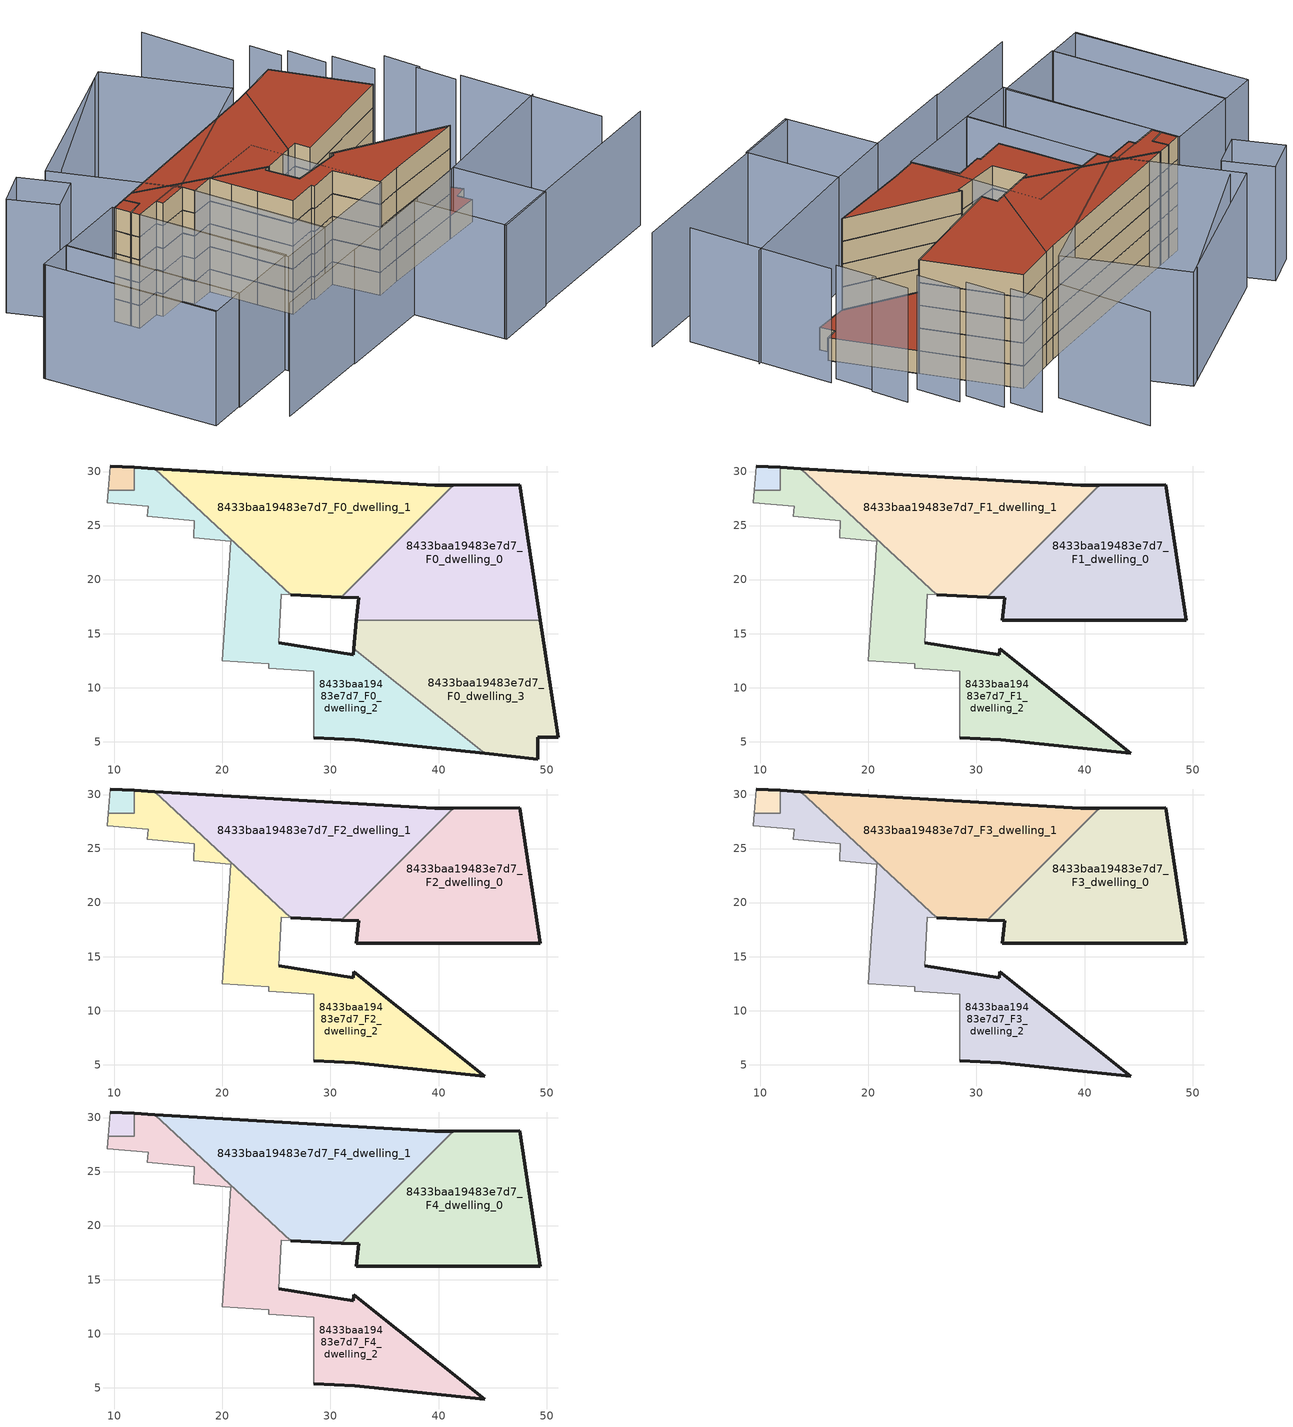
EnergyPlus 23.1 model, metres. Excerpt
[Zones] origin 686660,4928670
8433baa19483e7d7_F0_dwelling_0
 floor ground (EU_floor_Construction): 49.41,16.23 47.51,28.76 41.38,28.75 31.02,18.39 32.61,18.31 32.41,16.23 z0
 wall outside (EU_wall_Construction): 32.41,16.23 32.61,18.31 31.02,18.39 / 41.38,28.75 47.51,28.76 49.41,16.23 z0:3
 wall to 8433baa19483e7d7_F0_dwelling_3 (EU_wall_Construction): 49.41,16.23 32.41,16.23 z0:3
 wall to 8433baa19483e7d7_F0_dwelling_1 (EU_wall_Construction): 31.02,18.39 41.38,28.75 z0:3
8433baa19483e7d7_F0_dwelling_1
 floor ground (EU_floor_Construction): 31.02,18.39 41.38,28.75 39.66,28.74 13.75,30.27 26.31,18.6 z0
 wall outside (EU_wall_Construction): 31.02,18.39 26.31,18.6 / 13.75,30.27 39.66,28.74 41.38,28.75 z0:3
 wall to 8433baa19483e7d7_F0_dwelling_2 (EU_wall_Construction): 26.31,18.6 13.75,30.27 z0:3
8433baa19483e7d7_F0_dwelling_2
 floor ground (EU_floor_Construction): 44.27,3.9 32.15,13.6 32.1,13.06 25.22,14.15 25.43,18.64 26.31,18.6 13.75,30.27 11.84,30.38 11.84,28.29 9.45,28.29 9.36,27.11 13.13,26.77 13.06,25.85 17.41,25.46 17.34,23.88 20.77,23.55 20.57,20.73 20.32,17.23 19.98,12.49 24.3,12.23 24.28,11.79 28.47,11.54 28.47,5.37 32.25,5.15 z0
 wall outside (EU_wall_Construction): 11.84,30.38 13.75,30.27 / 25.22,14.15 32.1,13.06 32.15,13.6 / 44.27,3.9 32.25,5.15 28.47,5.37 z0:3
 wall adiabatic (EU_wall_Construction): 26.31,18.6 25.43,18.64 25.22,14.15 / 28.47,5.37 28.47,11.54 24.28,11.79 24.3,12.23 19.98,12.49 20.32,17.23 20.57,20.73 20.77,23.55 17.34,23.88 17.41,25.46 13.06,25.85 13.13,26.77 9.36,27.11 9.45,28.29 z0:3
 wall to 8433baa19483e7d7_F0_circulation (EU_wall_Construction): 9.45,28.29 11.84,28.29 11.84,30.38 z0:3
 wall to 8433baa19483e7d7_F0_dwelling_3 (EU_wall_Construction): 32.15,13.6 44.27,3.9 z0:3
8433baa19483e7d7_F0_dwelling_3
 floor ground (EU_floor_Construction): 49.18,3.39 49.18,5.39 51.06,5.39 49.41,16.23 32.41,16.23 32.15,13.6 44.27,3.9 z0
 wall outside (EU_wall_Construction): 32.15,13.6 32.41,16.23 / 49.41,16.23 51.06,5.39 49.18,5.39 49.18,3.39 44.27,3.9 z0:3
 roof outside (EU_roof_Construction): 49.41,16.23 51.06,5.39 49.18,5.39 49.18,3.39 44.27,3.9 32.15,13.6 32.41,16.23 z3
8433baa19483e7d7_F0_circulation
 floor ground (EU_floor_Construction): 11.84,28.29 11.84,30.38 9.62,30.51 9.45,28.29 z0
 wall outside (EU_wall_Construction): 9.62,30.51 11.84,30.38 z0:3
 wall adiabatic (EU_wall_Construction): 9.45,28.29 9.62,30.51 z0:3
8433baa19483e7d7_F1_dwelling_0
 floor to 8433baa19483e7d7_F0_dwelling_0 (EU_floor_Construction): 49.41,16.23 47.51,28.76 41.38,28.75 31.02,18.39 32.61,18.31 32.41,16.23 z3
 wall outside (EU_wall_Construction): 41.38,28.75 47.51,28.76 49.41,16.23 32.41,16.23 32.61,18.31 31.02,18.39 z3:6
 wall to 8433baa19483e7d7_F1_dwelling_1 (EU_wall_Construction): 31.02,18.39 41.38,28.75 z3:6
8433baa19483e7d7_F1_dwelling_1
 floor to 8433baa19483e7d7_F0_dwelling_1 (EU_floor_Construction): 31.02,18.39 41.38,28.75 39.66,28.74 13.75,30.27 26.31,18.6 z3
 wall outside (EU_wall_Construction): 31.02,18.39 26.31,18.6 / 13.75,30.27 39.66,28.74 41.38,28.75 z3:6
 wall to 8433baa19483e7d7_F1_dwelling_2 (EU_wall_Construction): 26.31,18.6 13.75,30.27 z3:6
8433baa19483e7d7_F1_dwelling_2
 floor to 8433baa19483e7d7_F0_dwelling_2 (EU_floor_Construction): 44.27,3.9 32.15,13.6 32.1,13.06 25.22,14.15 25.43,18.64 26.31,18.6 13.75,30.27 11.84,30.38 11.84,28.29 9.45,28.29 9.36,27.11 13.13,26.77 13.06,25.85 17.41,25.46 17.34,23.88 20.77,23.55 20.57,20.73 20.32,17.23 19.98,12.49 24.3,12.23 24.28,11.79 28.47,11.54 28.47,5.37 32.25,5.15 z3
 wall outside (EU_wall_Construction): 11.84,30.38 13.75,30.27 / 25.22,14.15 32.1,13.06 32.15,13.6 44.27,3.9 32.25,5.15 28.47,5.37 z3:6
 wall adiabatic (EU_wall_Construction): 26.31,18.6 25.43,18.64 25.22,14.15 / 28.47,5.37 28.47,11.54 24.28,11.79 24.3,12.23 19.98,12.49 20.32,17.23 20.57,20.73 20.77,23.55 17.34,23.88 17.41,25.46 13.06,25.85 13.13,26.77 9.36,27.11 9.45,28.29 z3:6
 wall to 8433baa19483e7d7_F1_circulation (EU_wall_Construction): 9.45,28.29 11.84,28.29 11.84,30.38 z3:6
8433baa19483e7d7_F1_circulation
 floor to 8433baa19483e7d7_F0_circulation (EU_floor_Construction): 11.84,28.29 11.84,30.38 9.62,30.51 9.45,28.29 z3
 wall outside (EU_wall_Construction): 9.62,30.51 11.84,30.38 z3:6
 wall adiabatic (EU_wall_Construction): 9.45,28.29 9.62,30.51 z3:6
8433baa19483e7d7_F2_dwelling_0
 floor to 8433baa19483e7d7_F1_dwelling_0 (EU_floor_Construction): 49.41,16.23 47.51,28.76 41.38,28.75 31.02,18.39 32.61,18.31 32.41,16.23 z6
 wall outside (EU_wall_Construction): 41.38,28.75 47.51,28.76 49.41,16.23 32.41,16.23 32.61,18.31 31.02,18.39 z6:9
 wall to 8433baa19483e7d7_F2_dwelling_1 (EU_wall_Construction): 31.02,18.39 41.38,28.75 z6:9
8433baa19483e7d7_F2_dwelling_1
 floor to 8433baa19483e7d7_F1_dwelling_1 (EU_floor_Construction): 31.02,18.39 41.38,28.75 39.66,28.74 13.75,30.27 26.31,18.6 z6
 wall outside (EU_wall_Construction): 31.02,18.39 26.31,18.6 / 13.75,30.27 39.66,28.74 41.38,28.75 z6:9
 wall to 8433baa19483e7d7_F2_dwelling_2 (EU_wall_Construction): 26.31,18.6 13.75,30.27 z6:9
8433baa19483e7d7_F2_dwelling_2
 floor to 8433baa19483e7d7_F1_dwelling_2 (EU_floor_Construction): 44.27,3.9 32.15,13.6 32.1,13.06 25.22,14.15 25.43,18.64 26.31,18.6 13.75,30.27 11.84,30.38 11.84,28.29 9.45,28.29 9.36,27.11 13.13,26.77 13.06,25.85 17.41,25.46 17.34,23.88 20.77,23.55 20.57,20.73 20.32,17.23 19.98,12.49 24.3,12.23 24.28,11.79 28.47,11.54 28.47,5.37 32.25,5.15 z6
 wall outside (EU_wall_Construction): 11.84,30.38 13.75,30.27 / 25.22,14.15 32.1,13.06 32.15,13.6 44.27,3.9 32.25,5.15 28.47,5.37 z6:9
 wall adiabatic (EU_wall_Construction): 26.31,18.6 25.43,18.64 25.22,14.15 / 28.47,5.37 28.47,11.54 24.28,11.79 24.3,12.23 19.98,12.49 20.32,17.23 20.57,20.73 20.77,23.55 17.34,23.88 17.41,25.46 13.06,25.85 13.13,26.77 9.36,27.11 9.45,28.29 z6:9
 wall to 8433baa19483e7d7_F2_circulation (EU_wall_Construction): 9.45,28.29 11.84,28.29 11.84,30.38 z6:9
8433baa19483e7d7_F2_circulation
 floor to 8433baa19483e7d7_F1_circulation (EU_floor_Construction): 11.84,28.29 11.84,30.38 9.62,30.51 9.45,28.29 z6
 wall outside (EU_wall_Construction): 9.62,30.51 11.84,30.38 z6:9
 wall adiabatic (EU_wall_Construction): 9.45,28.29 9.62,30.51 z6:9
8433baa19483e7d7_F3_dwelling_0
 floor to 8433baa19483e7d7_F2_dwelling_0 (EU_floor_Construction): 49.41,16.23 47.51,28.76 41.38,28.75 31.02,18.39 32.61,18.31 32.41,16.23 z9
 wall outside (EU_wall_Construction): 41.38,28.75 47.51,28.76 49.41,16.23 32.41,16.23 32.61,18.31 31.02,18.39 z9:12
 wall to 8433baa19483e7d7_F3_dwelling_1 (EU_wall_Construction): 31.02,18.39 41.38,28.75 z9:12
8433baa19483e7d7_F3_dwelling_1
 floor to 8433baa19483e7d7_F2_dwelling_1 (EU_floor_Construction): 31.02,18.39 41.38,28.75 39.66,28.74 13.75,30.27 26.31,18.6 z9
 wall outside (EU_wall_Construction): 31.02,18.39 26.31,18.6 / 13.75,30.27 39.66,28.74 41.38,28.75 z9:12
 wall to 8433baa19483e7d7_F3_dwelling_2 (EU_wall_Construction): 26.31,18.6 13.75,30.27 z9:12
8433baa19483e7d7_F3_dwelling_2
 floor to 8433baa19483e7d7_F2_dwelling_2 (EU_floor_Construction): 44.27,3.9 32.15,13.6 32.1,13.06 25.22,14.15 25.43,18.64 26.31,18.6 13.75,30.27 11.84,30.38 11.84,28.29 9.45,28.29 9.36,27.11 13.13,26.77 13.06,25.85 17.41,25.46 17.34,23.88 20.77,23.55 20.57,20.73 20.32,17.23 19.98,12.49 24.3,12.23 24.28,11.79 28.47,11.54 28.47,5.37 32.25,5.15 z9
 wall outside (EU_wall_Construction): 11.84,30.38 13.75,30.27 / 25.22,14.15 32.1,13.06 32.15,13.6 44.27,3.9 32.25,5.15 28.47,5.37 z9:12
 wall adiabatic (EU_wall_Construction): 26.31,18.6 25.43,18.64 25.22,14.15 / 28.47,5.37 28.47,11.54 24.28,11.79 24.3,12.23 19.98,12.49 20.32,17.23 20.57,20.73 20.77,23.55 17.34,23.88 17.41,25.46 13.06,25.85 13.13,26.77 9.36,27.11 9.45,28.29 z9:12
 wall to 8433baa19483e7d7_F3_circulation (EU_wall_Construction): 9.45,28.29 11.84,28.29 11.84,30.38 z9:12
8433baa19483e7d7_F3_circulation
 floor to 8433baa19483e7d7_F2_circulation (EU_floor_Construction): 11.84,28.29 11.84,30.38 9.62,30.51 9.45,28.29 z9
 wall outside (EU_wall_Construction): 9.62,30.51 11.84,30.38 z9:12
 wall adiabatic (EU_wall_Construction): 9.45,28.29 9.62,30.51 z9:12
8433baa19483e7d7_F4_dwelling_0
 floor to 8433baa19483e7d7_F3_dwelling_0 (EU_floor_Construction): 49.41,16.23 47.51,28.76 41.38,28.75 31.02,18.39 32.61,18.31 32.41,16.23 z12
 wall outside (EU_wall_Construction): 41.38,28.75 47.51,28.76 49.41,16.23 32.41,16.23 32.61,18.31 31.02,18.39 z12:15
 wall to 8433baa19483e7d7_F4_dwelling_1 (EU_wall_Construction): 31.02,18.39 41.38,28.75 z12:15
 roof outside (EU_roof_Construction): 47.51,28.76 49.41,16.23 32.41,16.23 32.61,18.31 31.02,18.39 41.38,28.75 z15
8433baa19483e7d7_F4_dwelling_1
 floor to 8433baa19483e7d7_F3_dwelling_1 (EU_floor_Construction): 31.02,18.39 41.38,28.75 39.66,28.74 13.75,30.27 26.31,18.6 z12
 wall outside (EU_wall_Construction): 31.02,18.39 26.31,18.6 / 13.75,30.27 39.66,28.74 41.38,28.75 z12:15
 wall to 8433baa19483e7d7_F4_dwelling_2 (EU_wall_Construction): 26.31,18.6 13.75,30.27 z12:15
 roof outside (EU_roof_Construction): 41.38,28.75 31.02,18.39 26.31,18.6 13.75,30.27 39.66,28.74 z15
8433baa19483e7d7_F4_dwelling_2
 floor to 8433baa19483e7d7_F3_dwelling_2 (EU_floor_Construction): 44.27,3.9 32.15,13.6 32.1,13.06 25.22,14.15 25.43,18.64 26.31,18.6 13.75,30.27 11.84,30.38 11.84,28.29 9.45,28.29 9.36,27.11 13.13,26.77 13.06,25.85 17.41,25.46 17.34,23.88 20.77,23.55 20.57,20.73 20.32,17.23 19.98,12.49 24.3,12.23 24.28,11.79 28.47,11.54 28.47,5.37 32.25,5.15 z12
 wall outside (EU_wall_Construction): 11.84,30.38 13.75,30.27 / 25.22,14.15 32.1,13.06 32.15,13.6 44.27,3.9 32.25,5.15 28.47,5.37 z12:15
 wall adiabatic (EU_wall_Construction): 26.31,18.6 25.43,18.64 25.22,14.15 / 28.47,5.37 28.47,11.54 24.28,11.79 24.3,12.23 19.98,12.49 20.32,17.23 20.57,20.73 20.77,23.55 17.34,23.88 17.41,25.46 13.06,25.85 13.13,26.77 9.36,27.11 9.45,28.29 z12:15
 wall to 8433baa19483e7d7_F4_circulation (EU_wall_Construction): 9.45,28.29 11.84,28.29 11.84,30.38 z12:15
 roof outside (EU_roof_Construction): 32.15,13.6 44.27,3.9 32.25,5.15 28.47,5.37 28.47,11.54 24.28,11.79 24.3,12.23 19.98,12.49 20.32,17.23 20.57,20.73 20.77,23.55 17.34,23.88 17.41,25.46 13.06,25.85 13.13,26.77 9.36,27.11 9.45,28.29 11.84,28.29 11.84,30.38 13.75,30.27 26.31,18.6 25.43,18.64 25.22,14.15 32.1,13.06 z15
8433baa19483e7d7_F4_circulation
 floor to 8433baa19483e7d7_F3_circulation (EU_floor_Construction): 11.84,28.29 11.84,30.38 9.62,30.51 9.45,28.29 z12
 wall outside (EU_wall_Construction): 9.62,30.51 11.84,30.38 z12:15
 wall adiabatic (EU_wall_Construction): 9.45,28.29 9.62,30.51 z12:15
 roof outside (EU_roof_Construction): 11.84,30.38 11.84,28.29 9.45,28.29 9.62,30.51 z15
shading: 12.39,1.04 26.73,-0.2 / 34.89,-0.7 55.2,-1.46 / -2.38,2.31 12.51,1.09 / 53.75,-10.99 55.75,8.05 / 54.65,8.18 55.24,13.49 / 55.52,13.17 56.16,18.05 / -6.26,31.79 -7.85,9.13 / 25.27,-12.05 56.78,-14.43 / 52.85,17.68 53.54,23.41 / 51.91,23.5 52.52,28.66 / 51.18,28.82 51.69,33.1 / 47.73,33.36 49.25,45.77 / 37.01,45.97 15.29,39.92 / 35.31,-0.72 34.52,-12.93 / 34.52,-12.93 25.25,-12.33 / 25.25,-12.33 26.04,-0.12 / 26.04,-0.12 35.31,-0.72 / 15.71,6.42 17.34,23.88 / 17.34,23.88 30.09,22.69 / 30.09,22.69 28.46,5.23 / 28.46,5.23 15.71,6.42 / 9.36,27.11 17.57,26.37 / 17.57,26.37 15.77,6.42 / 15.77,6.42 7.56,7.16 / 7.56,7.16 9.36,27.11 / -0.99,31.6 -2.77,8.66 / -2.77,8.66 -8.02,9.07 / -8.02,9.07 -6.24,32.01 / -6.24,32.01 -0.99,31.6 / 9.64,30.73 7.88,7.67 / 7.88,7.67 -2.83,8.49 / -2.83,8.49 -1.07,31.54 / -1.07,31.54 9.64,30.73 / 14.25,41.51 38.48,46.26 / 38.48,46.26 41.58,30.46 / 41.58,30.46 17.35,25.71 / 17.35,25.71 14.25,41.51 / 11.36,43.87 12.78,37.57 / 12.78,37.57 7.55,36.39 / 7.55,36.39 6.13,42.69 / 6.13,42.69 11.36,43.87 z0:15
[Building]
EU S2 Campaign: North Axis=0; Terrain=City; Solar Distribution=FullExterior
[Site:Location]
Bologna: Latitude=44.5; Longitude=11.25; Time Zone=1; Elevation=37
[SizingPeriod:WeatherFileDays]
AnnualSizingPeriod: Begin Month=1; Begin Day of Month=1; End Month=12; End Day of Month=31; Day of Week for Start Day=Monday; Use Weather File Daylight Saving Period=No; Use Weather File Rain and Snow Indicators=No
[MATERIAL]
EU_InternalMass_Material: Roughness=MediumRough; Thickness=0.1; Conductivity=1; Density=1800; Specific Heat=900; Thermal Absorptance=0.9; Solar Absorptance=0.7; Visible Absorptance=0.7
[MATERIAL:NOMASS] Roughness=MediumRough; Thermal Absorptance=0.9; Solar Absorptance=0.7; Visible Absorptance=0.7
Name | Thermal Resistance
EU_wall_NoMass | 0.905828
EU_roof_NoMass | 0.37593
EU_floor_NoMass | 0.67114
[CONSTRUCTION]
EU_wall_Construction: EU_wall_NoMass
EU_roof_Construction: EU_roof_NoMass
EU_floor_Construction: EU_floor_NoMass
EU_InternalMass_Construction: EU_InternalMass_Material
[ZONE] Type=1; Multiplier=1; Ceiling Height=autocalculate; Floor Area=autocalculate; Part of Total Floor Area=Yes
Name | Volume
8433baa19483e7d7_F0_dwelling_0 | 484.575
8433baa19483e7d7_F1_dwelling_0; 8433baa19483e7d7_F2_dwelling_0; 8433baa19483e7d7_F3_dwelling_0; 8433baa19483e7d7_F4_dwelling_0 | 484.576
8433baa19483e7d7_F0_dwelling_1; 8433baa19483e7d7_F1_dwelling_1; 8433baa19483e7d7_F2_dwelling_1; 8433baa19483e7d7_F3_dwelling_1; 8433baa19483e7d7_F4_dwelling_1 | 527.068
8433baa19483e7d7_F0_dwelling_2 | 487.222
8433baa19483e7d7_F1_dwelling_2; 8433baa19483e7d7_F2_dwelling_2; 8433baa19483e7d7_F3_dwelling_2; 8433baa19483e7d7_F4_dwelling_2 | 487.22
8433baa19483e7d7_F0_dwelling_3 | 490.726
8433baa19483e7d7_F0_circulation; 8433baa19483e7d7_F1_circulation; 8433baa19483e7d7_F2_circulation; 8433baa19483e7d7_F3_circulation; 8433baa19483e7d7_F4_circulation | 14.9685
[INTERNALMASS] Construction=EU_InternalMass_Construction
Name | Zone or ZoneList | Surface Area
8433baa19483e7d7_F0_dwelling_0_EU_InternalMass | 8433baa19483e7d7_F0_dwelling_0 | 161.532
8433baa19483e7d7_F0_dwelling_1_EU_InternalMass | 8433baa19483e7d7_F0_dwelling_1 | 162.952
8433baa19483e7d7_F0_dwelling_2_EU_InternalMass | 8433baa19483e7d7_F0_dwelling_2 | 162.399
8433baa19483e7d7_F0_dwelling_3_EU_InternalMass | 8433baa19483e7d7_F0_dwelling_3 | 163.574
8433baa19483e7d7_F1_dwelling_0_EU_InternalMass | 8433baa19483e7d7_F1_dwelling_0 | 215.794
8433baa19483e7d7_F1_dwelling_1_EU_InternalMass | 8433baa19483e7d7_F1_dwelling_1 | 215.604
8433baa19483e7d7_F1_dwelling_2_EU_InternalMass | 8433baa19483e7d7_F1_dwelling_2 | 219.736
8433baa19483e7d7_F2_dwelling_0_EU_InternalMass | 8433baa19483e7d7_F2_dwelling_0 | 215.794
8433baa19483e7d7_F2_dwelling_1_EU_InternalMass | 8433baa19483e7d7_F2_dwelling_1 | 215.604
8433baa19483e7d7_F2_dwelling_2_EU_InternalMass | 8433baa19483e7d7_F2_dwelling_2 | 219.736
8433baa19483e7d7_F3_dwelling_0_EU_InternalMass | 8433baa19483e7d7_F3_dwelling_0 | 215.794
8433baa19483e7d7_F3_dwelling_1_EU_InternalMass | 8433baa19483e7d7_F3_dwelling_1 | 215.604
8433baa19483e7d7_F3_dwelling_2_EU_InternalMass | 8433baa19483e7d7_F3_dwelling_2 | 219.736
8433baa19483e7d7_F4_dwelling_0_EU_InternalMass | 8433baa19483e7d7_F4_dwelling_0 | 215.794
8433baa19483e7d7_F4_dwelling_1_EU_InternalMass | 8433baa19483e7d7_F4_dwelling_1 | 215.604
8433baa19483e7d7_F4_dwelling_2_EU_InternalMass | 8433baa19483e7d7_F4_dwelling_2 | 219.736
[OTHEREQUIPMENT] Fuel Type=Electricity; Design Level Calculation Method=Watts/Area; Power per Zone Floor Area=1; Fraction Latent=0; Fraction Radiant=0; Fraction Lost=0; Carbon Dioxide Generation Rate=0; EndUse Subcategory=EU_Step8_InternalGains
Name | Zone or ZoneList or Space or SpaceList | Schedule
EU_Step8_InternalGain_8433baa19483e7d7_F0_dwelling_0_f000 | 8433baa19483e7d7_F0_dwelling_0 | EU_Step8_GainSchedule_8433baa19483e7d7_F0_dwelling_0_f000
EU_Step8_InternalGain_8433baa19483e7d7_F0_dwelling_1_f000 | 8433baa19483e7d7_F0_dwelling_1 | EU_Step8_GainSchedule_8433baa19483e7d7_F0_dwelling_1_f000
EU_Step8_InternalGain_8433baa19483e7d7_F0_dwelling_2_f000 | 8433baa19483e7d7_F0_dwelling_2 | EU_Step8_GainSchedule_8433baa19483e7d7_F0_dwelling_2_f000
EU_Step8_InternalGain_8433baa19483e7d7_F0_dwelling_3_f000 | 8433baa19483e7d7_F0_dwelling_3 | EU_Step8_GainSchedule_8433baa19483e7d7_F0_dwelling_3_f000
EU_Step8_InternalGain_8433baa19483e7d7_F1_dwelling_0_f000 | 8433baa19483e7d7_F1_dwelling_0 | EU_Step8_GainSchedule_8433baa19483e7d7_F1_dwelling_0_f000
EU_Step8_InternalGain_8433baa19483e7d7_F1_dwelling_1_f000 | 8433baa19483e7d7_F1_dwelling_1 | EU_Step8_GainSchedule_8433baa19483e7d7_F1_dwelling_1_f000
EU_Step8_InternalGain_8433baa19483e7d7_F1_dwelling_2_f000 | 8433baa19483e7d7_F1_dwelling_2 | EU_Step8_GainSchedule_8433baa19483e7d7_F1_dwelling_2_f000
EU_Step8_InternalGain_8433baa19483e7d7_F2_dwelling_0_f000 | 8433baa19483e7d7_F2_dwelling_0 | EU_Step8_GainSchedule_8433baa19483e7d7_F2_dwelling_0_f000
EU_Step8_InternalGain_8433baa19483e7d7_F2_dwelling_1_f000 | 8433baa19483e7d7_F2_dwelling_1 | EU_Step8_GainSchedule_8433baa19483e7d7_F2_dwelling_1_f000
EU_Step8_InternalGain_8433baa19483e7d7_F2_dwelling_2_f000 | 8433baa19483e7d7_F2_dwelling_2 | EU_Step8_GainSchedule_8433baa19483e7d7_F2_dwelling_2_f000
EU_Step8_InternalGain_8433baa19483e7d7_F3_dwelling_0_f000 | 8433baa19483e7d7_F3_dwelling_0 | EU_Step8_GainSchedule_8433baa19483e7d7_F3_dwelling_0_f000
EU_Step8_InternalGain_8433baa19483e7d7_F3_dwelling_1_f000 | 8433baa19483e7d7_F3_dwelling_1 | EU_Step8_GainSchedule_8433baa19483e7d7_F3_dwelling_1_f000
EU_Step8_InternalGain_8433baa19483e7d7_F3_dwelling_2_f000 | 8433baa19483e7d7_F3_dwelling_2 | EU_Step8_GainSchedule_8433baa19483e7d7_F3_dwelling_2_f000
EU_Step8_InternalGain_8433baa19483e7d7_F4_dwelling_0_f000 | 8433baa19483e7d7_F4_dwelling_0 | EU_Step8_GainSchedule_8433baa19483e7d7_F4_dwelling_0_f000
EU_Step8_InternalGain_8433baa19483e7d7_F4_dwelling_1_f000 | 8433baa19483e7d7_F4_dwelling_1 | EU_Step8_GainSchedule_8433baa19483e7d7_F4_dwelling_1_f000
EU_Step8_InternalGain_8433baa19483e7d7_F4_dwelling_2_f000 | 8433baa19483e7d7_F4_dwelling_2 | EU_Step8_GainSchedule_8433baa19483e7d7_F4_dwelling_2_f000
[ZONEINFILTRATION:DESIGNFLOWRATE] Schedule=EU_AlwaysOn; Design Flow Rate Calculation Method=Flow/Area; Flow Rate per Floor Area=0.0005; Constant Term Coefficient=1; Temperature Term Coefficient=0; Velocity Term Coefficient=0; Velocity Squared Term Coefficient=0
Name | Zone or ZoneList or Space or SpaceList
EU_Circulation_Infiltration_8433baa19483e7d7_F0_circulation | 8433baa19483e7d7_F0_circulation
EU_Circulation_Infiltration_8433baa19483e7d7_F1_circulation | 8433baa19483e7d7_F1_circulation
EU_Circulation_Infiltration_8433baa19483e7d7_F2_circulation | 8433baa19483e7d7_F2_circulation
EU_Circulation_Infiltration_8433baa19483e7d7_F3_circulation | 8433baa19483e7d7_F3_circulation
EU_Circulation_Infiltration_8433baa19483e7d7_F4_circulation | 8433baa19483e7d7_F4_circulation
[ZONEVENTILATION:DESIGNFLOWRATE] Schedule=EU_AlwaysOn; Design Flow Rate Calculation Method=AirChanges/Hour; Air Changes per Hour=0.73129; Ventilation Type=Natural; Fan Pressure Rise=0; Fan Total Efficiency=1; Constant Term Coefficient=1; Temperature Term Coefficient=0; Velocity Term Coefficient=0; Velocity Squared Term Coefficient=0; Minimum Indoor Temperature=-100; Maximum Indoor Temperature=100; Delta Temperature=-100; Minimum Outdoor Temperature=-100; Maximum Outdoor Temperature=100; Maximum Wind Speed=40
Name | Zone or ZoneList or Space or SpaceList
EU_ConstantAir_8433baa19483e7d7_F0_dwelling_0 | 8433baa19483e7d7_F0_dwelling_0
EU_ConstantAir_8433baa19483e7d7_F0_dwelling_1 | 8433baa19483e7d7_F0_dwelling_1
EU_ConstantAir_8433baa19483e7d7_F0_dwelling_2 | 8433baa19483e7d7_F0_dwelling_2
EU_ConstantAir_8433baa19483e7d7_F0_dwelling_3 | 8433baa19483e7d7_F0_dwelling_3
EU_ConstantAir_8433baa19483e7d7_F1_dwelling_0 | 8433baa19483e7d7_F1_dwelling_0
EU_ConstantAir_8433baa19483e7d7_F1_dwelling_1 | 8433baa19483e7d7_F1_dwelling_1
EU_ConstantAir_8433baa19483e7d7_F1_dwelling_2 | 8433baa19483e7d7_F1_dwelling_2
EU_ConstantAir_8433baa19483e7d7_F2_dwelling_0 | 8433baa19483e7d7_F2_dwelling_0
EU_ConstantAir_8433baa19483e7d7_F2_dwelling_1 | 8433baa19483e7d7_F2_dwelling_1
EU_ConstantAir_8433baa19483e7d7_F2_dwelling_2 | 8433baa19483e7d7_F2_dwelling_2
EU_ConstantAir_8433baa19483e7d7_F3_dwelling_0 | 8433baa19483e7d7_F3_dwelling_0
EU_ConstantAir_8433baa19483e7d7_F3_dwelling_1 | 8433baa19483e7d7_F3_dwelling_1
EU_ConstantAir_8433baa19483e7d7_F3_dwelling_2 | 8433baa19483e7d7_F3_dwelling_2
EU_ConstantAir_8433baa19483e7d7_F4_dwelling_0 | 8433baa19483e7d7_F4_dwelling_0
EU_ConstantAir_8433baa19483e7d7_F4_dwelling_1 | 8433baa19483e7d7_F4_dwelling_1
EU_ConstantAir_8433baa19483e7d7_F4_dwelling_2 | 8433baa19483e7d7_F4_dwelling_2
[HVACTEMPLATE:THERMOSTAT] Constant Heating Setpoint=20; Constant Cooling Setpoint=50
EU_HeatOnly_8433baa19483e7d7_F0_dwelling_0; EU_HeatOnly_8433baa19483e7d7_F0_dwelling_1; EU_HeatOnly_8433baa19483e7d7_F0_dwelling_2; EU_HeatOnly_8433baa19483e7d7_F0_dwelling_3; EU_HeatOnly_8433baa19483e7d7_F1_dwelling_0; EU_HeatOnly_8433baa19483e7d7_F1_dwelling_1; EU_HeatOnly_8433baa19483e7d7_F1_dwelling_2; EU_HeatOnly_8433baa19483e7d7_F2_dwelling_0; EU_HeatOnly_8433baa19483e7d7_F2_dwelling_1; EU_HeatOnly_8433baa19483e7d7_F2_dwelling_2; EU_HeatOnly_8433baa19483e7d7_F3_dwelling_0; EU_HeatOnly_8433baa19483e7d7_F3_dwelling_1; EU_HeatOnly_8433baa19483e7d7_F3_dwelling_2; EU_HeatOnly_8433baa19483e7d7_F4_dwelling_0; EU_HeatOnly_8433baa19483e7d7_F4_dwelling_1; EU_HeatOnly_8433baa19483e7d7_F4_dwelling_2
[HVACTEMPLATE:ZONE:IDEALLOADSAIRSYSTEM] System Availability Schedule=EU_AlwaysOn; Maximum Heating Supply Air Temperature=50; Minimum Cooling Supply Air Temperature=13; Maximum Heating Supply Air Humidity Ratio=0.0156; Minimum Cooling Supply Air Humidity Ratio=0.0077; Heating Limit=NoLimit; Cooling Limit=NoLimit; Heating Availability Schedule=EU_AlwaysOn; Cooling Availability Schedule=EU_CoolingOff; Dehumidification Control Type=ConstantSensibleHeatRatio; Cooling Sensible Heat Ratio=0.7; Dehumidification Setpoint=60; Humidification Control Type=None; Humidification Setpoint=30; Outdoor Air Method=None; Outdoor Air Flow Rate per Person=0.00944; Outdoor Air Flow Rate per Zone Floor Area=0; Outdoor Air Flow Rate per Zone=0; Demand Controlled Ventilation Type=None; Outdoor Air Economizer Type=NoEconomizer; Heat Recovery Type=None; Sensible Heat Recovery Effectiveness=0.7; Latent Heat Recovery Effectiveness=0.65
Name | Template Thermostat
8433baa19483e7d7_F0_dwelling_0 | EU_HeatOnly_8433baa19483e7d7_F0_dwelling_0
8433baa19483e7d7_F0_dwelling_1 | EU_HeatOnly_8433baa19483e7d7_F0_dwelling_1
8433baa19483e7d7_F0_dwelling_2 | EU_HeatOnly_8433baa19483e7d7_F0_dwelling_2
8433baa19483e7d7_F0_dwelling_3 | EU_HeatOnly_8433baa19483e7d7_F0_dwelling_3
8433baa19483e7d7_F1_dwelling_0 | EU_HeatOnly_8433baa19483e7d7_F1_dwelling_0
8433baa19483e7d7_F1_dwelling_1 | EU_HeatOnly_8433baa19483e7d7_F1_dwelling_1
8433baa19483e7d7_F1_dwelling_2 | EU_HeatOnly_8433baa19483e7d7_F1_dwelling_2
8433baa19483e7d7_F2_dwelling_0 | EU_HeatOnly_8433baa19483e7d7_F2_dwelling_0
8433baa19483e7d7_F2_dwelling_1 | EU_HeatOnly_8433baa19483e7d7_F2_dwelling_1
8433baa19483e7d7_F2_dwelling_2 | EU_HeatOnly_8433baa19483e7d7_F2_dwelling_2
8433baa19483e7d7_F3_dwelling_0 | EU_HeatOnly_8433baa19483e7d7_F3_dwelling_0
8433baa19483e7d7_F3_dwelling_1 | EU_HeatOnly_8433baa19483e7d7_F3_dwelling_1
8433baa19483e7d7_F3_dwelling_2 | EU_HeatOnly_8433baa19483e7d7_F3_dwelling_2
8433baa19483e7d7_F4_dwelling_0 | EU_HeatOnly_8433baa19483e7d7_F4_dwelling_0
8433baa19483e7d7_F4_dwelling_1 | EU_HeatOnly_8433baa19483e7d7_F4_dwelling_1
8433baa19483e7d7_F4_dwelling_2 | EU_HeatOnly_8433baa19483e7d7_F4_dwelling_2
[SIZING:ZONE] Zone Cooling Design Supply Air Temperature Input Method=SupplyAirTemperature; Zone Cooling Design Supply Air Temperature=13; Zone Heating Design Supply Air Temperature Input Method=SupplyAirTemperature; Zone Heating Design Supply Air Temperature=50; Zone Cooling Design Supply Air Humidity Ratio=0.008; Zone Heating Design Supply Air Humidity Ratio=0.008; Cooling Design Air Flow Method=DesignDay; Cooling Design Air Flow Rate=0; Cooling Minimum Air Flow per Zone Floor Area=0.000762; Cooling Minimum Air Flow=0; Cooling Minimum Air Flow Fraction=0.2; Heating Design Air Flow Method=DesignDay; Heating Design Air Flow Rate=0; Heating Maximum Air Flow per Zone Floor Area=0.002032; Heating Maximum Air Flow=0.141576; Heating Maximum Air Flow Fraction=0.3; Account for Dedicated Outdoor Air System=No; Dedicated Outdoor Air System Control Strategy=NeutralSupplyAir; Dedicated Outdoor Air Low Setpoint Temperature for Design=autosize; Dedicated Outdoor Air High Setpoint Temperature for Design=autosize; Zone Load Sizing Method=Sensible Load Only No Latent Load; Zone Latent Cooling Design Supply Air Humidity Ratio Input Method=HumidityRatioDifference; Zone Cooling Design Supply Air Humidity Ratio Difference=0.005; Zone Latent Heating Design Supply Air Humidity Ratio Input Method=HumidityRatioDifference; Zone Humidification Design Supply Air Humidity Ratio Difference=0.005
8433baa19483e7d7_F0_dwelling_0; 8433baa19483e7d7_F0_dwelling_1; 8433baa19483e7d7_F0_dwelling_2; 8433baa19483e7d7_F0_dwelling_3; 8433baa19483e7d7_F1_dwelling_0; 8433baa19483e7d7_F1_dwelling_1; 8433baa19483e7d7_F1_dwelling_2; 8433baa19483e7d7_F2_dwelling_0; 8433baa19483e7d7_F2_dwelling_1; 8433baa19483e7d7_F2_dwelling_2; 8433baa19483e7d7_F3_dwelling_0; 8433baa19483e7d7_F3_dwelling_1; 8433baa19483e7d7_F3_dwelling_2; 8433baa19483e7d7_F4_dwelling_0; 8433baa19483e7d7_F4_dwelling_1; 8433baa19483e7d7_F4_dwelling_2
[SCHEDULE:CONSTANT]
Name | Hourly Value
EU_AlwaysOn | 1
EU_CoolingOff | 0
[SCHEDULE:FILE] Column Number=1; Rows to Skip at Top=0; Number of Hours of Data=8760; Column Separator=Comma; Interpolate to Timestep=No; Minutes per Item=60; Adjust Schedule for Daylight Savings=Yes
Name | File
EU_Step8_GainSchedule_8433baa19483e7d7_F0_dwelling_0_f000 | ../../schedules/8433baa19483e7d7/8433baa19483e7d7_F0_dwelling_0_f000_gain.csv
EU_Step8_GainSchedule_8433baa19483e7d7_F0_dwelling_1_f000 | ../../schedules/8433baa19483e7d7/8433baa19483e7d7_F0_dwelling_1_f000_gain.csv
EU_Step8_GainSchedule_8433baa19483e7d7_F0_dwelling_2_f000 | ../../schedules/8433baa19483e7d7/8433baa19483e7d7_F0_dwelling_2_f000_gain.csv
EU_Step8_GainSchedule_8433baa19483e7d7_F0_dwelling_3_f000 | ../../schedules/8433baa19483e7d7/8433baa19483e7d7_F0_dwelling_3_f000_gain.csv
EU_Step8_GainSchedule_8433baa19483e7d7_F1_dwelling_0_f000 | ../../schedules/8433baa19483e7d7/8433baa19483e7d7_F1_dwelling_0_f000_gain.csv
EU_Step8_GainSchedule_8433baa19483e7d7_F1_dwelling_1_f000 | ../../schedules/8433baa19483e7d7/8433baa19483e7d7_F1_dwelling_1_f000_gain.csv
EU_Step8_GainSchedule_8433baa19483e7d7_F1_dwelling_2_f000 | ../../schedules/8433baa19483e7d7/8433baa19483e7d7_F1_dwelling_2_f000_gain.csv
EU_Step8_GainSchedule_8433baa19483e7d7_F2_dwelling_0_f000 | ../../schedules/8433baa19483e7d7/8433baa19483e7d7_F2_dwelling_0_f000_gain.csv
EU_Step8_GainSchedule_8433baa19483e7d7_F2_dwelling_1_f000 | ../../schedules/8433baa19483e7d7/8433baa19483e7d7_F2_dwelling_1_f000_gain.csv
EU_Step8_GainSchedule_8433baa19483e7d7_F2_dwelling_2_f000 | ../../schedules/8433baa19483e7d7/8433baa19483e7d7_F2_dwelling_2_f000_gain.csv
EU_Step8_GainSchedule_8433baa19483e7d7_F3_dwelling_0_f000 | ../../schedules/8433baa19483e7d7/8433baa19483e7d7_F3_dwelling_0_f000_gain.csv
EU_Step8_GainSchedule_8433baa19483e7d7_F3_dwelling_1_f000 | ../../schedules/8433baa19483e7d7/8433baa19483e7d7_F3_dwelling_1_f000_gain.csv
EU_Step8_GainSchedule_8433baa19483e7d7_F3_dwelling_2_f000 | ../../schedules/8433baa19483e7d7/8433baa19483e7d7_F3_dwelling_2_f000_gain.csv
EU_Step8_GainSchedule_8433baa19483e7d7_F4_dwelling_0_f000 | ../../schedules/8433baa19483e7d7/8433baa19483e7d7_F4_dwelling_0_f000_gain.csv
EU_Step8_GainSchedule_8433baa19483e7d7_F4_dwelling_1_f000 | ../../schedules/8433baa19483e7d7/8433baa19483e7d7_F4_dwelling_1_f000_gain.csv
EU_Step8_GainSchedule_8433baa19483e7d7_F4_dwelling_2_f000 | ../../schedules/8433baa19483e7d7/8433baa19483e7d7_F4_dwelling_2_f000_gain.csv
